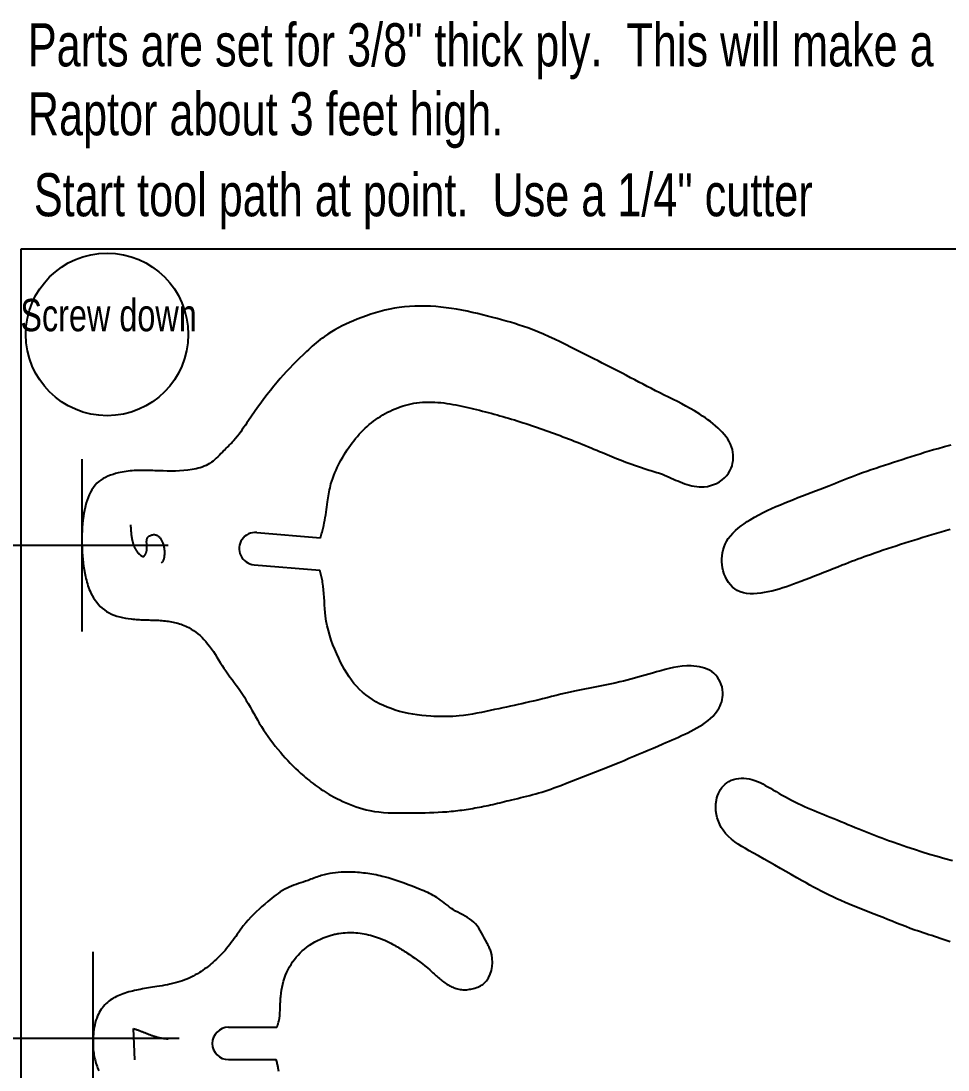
# Model space of a CAD drawing. Extents: x -0.1 to 30, y 0 to 26.6.
# Drawn here: x 0 to 10.76, y 14.47 to 26.65 of the extents above; entities that cross this region are included whole.
import ezdxf

# ---------------------------------------------------------------- set-up
doc = ezdxf.new("R2010")
doc.units = 0
doc.header["$MEASUREMENT"] = 0
doc.header["$PDMODE"] = 2
doc.layers.get('0').update_dxf_attribs({"linetype": 'CONTINUOUS'})
doc.layers.add('CK_LEVEL_1', color=7, linetype='CONTINUOUS')

# ---------------------------------------------------------------- blocks, each defined once
blk = doc.blocks.new('CKCOLL54')
at = {"layer": 'CK_LEVEL_1', "color": 3, "linetype": 'CONTINUOUS'}
for points in [[(1.2720498986, 20.8001633143, 0), (1.2724560529, 20.7926051553, 0), (1.2728839047, 20.7849913451, 0), (1.2733334541, 20.7773218837, 0), (1.273804701, 20.7695967711, 0), (1.2742976455, 20.7618160072, 0), (1.2748122874, 20.7539795921, 0), (1.275348627, 20.7460875257, 0), (1.275906664, 20.7381398081, 0), (1.2764863986, 20.7301364393, 0), (1.2772188075, 20.7222338467, 0), (1.2779071177, 20.7141965828, 0), (1.2786605791, 20.7061552726, 0), (1.2794791918, 20.6981099161, 0), (1.2803629557, 20.6900605134, 0), (1.2813118708, 20.6820070643, 0), (1.2823259371, 20.6739495689, 0), (1.2834051547, 20.6658880272, 0), (1.2845495236, 20.6578224393, 0), (1.2858900205, 20.6499092032, 0), (1.2872298723, 20.6419128421, 0), (1.2886783291, 20.6339639809, 0), (1.2902353908, 20.6260626198, 0), (1.2919010575, 20.6182087587, 0), (1.2936753291, 20.6104023976, 0), (1.2955582057, 20.6026435365, 0), (1.2975496871, 20.5949321754, 0), (1.2996497736, 20.5872683143, 0), (1.3019891779, 20.5798083806, 0), (1.3043713908, 20.5723169269, 0), (1.3069056624, 20.5649245782, 0), (1.3095919927, 20.5576313343, 0), (1.3124303816, 20.5504371955, 0), (1.3154208291, 20.5433421615, 0), (1.3185633353, 20.5363462325, 0), (1.3218579001, 20.5294494084, 0), (1.3253045236, 20.5226516893, 0), (1.3290365575, 20.5161118482, 0), (1.3328524788, 20.5095896584, 0), (1.3368639124, 20.5032181198, 0), (1.3410708584, 20.4969972325, 0), (1.3454733168, 20.4909269964, 0), (1.3500712874, 20.4850074115, 0), (1.3548647705, 20.4792384779, 0), (1.3598537658, 20.4736201955, 0), (1.3650382736, 20.4681525643, 0), (1.3705466023, 20.4629920118, 0), (1.3761869634, 20.4579030905, 0), (1.3820662319, 20.4530164254, 0), (1.3881844078, 20.4483320164, 0), (1.3945414911, 20.4438498637, 0), (1.4011374819, 20.4395699671, 0), (1.40797238, 20.4354923266, 0), (1.4150461856, 20.4316169424, 0), (1.4223588986, 20.4279438143, 0)], [(1.4224705236, 20.4280744393, 0), (1.4270254803, 20.4329604007, 0), (1.4312668785, 20.4378802572, 0), (1.435194718, 20.4428340087, 0), (1.4388089989, 20.4478216553, 0), (1.4421097211, 20.452843197, 0), (1.4450968847, 20.4578986337, 0), (1.4477704896, 20.4629879655, 0), (1.4501305359, 20.4681111924, 0), (1.4521770236, 20.4732683143, 0), (1.4542797782, 20.4783710458, 0), (1.4558823754, 20.4835514485, 0), (1.4572935652, 20.4887358976, 0), (1.4585133476, 20.493924393, 0), (1.4595417226, 20.4991169346, 0), (1.4603786902, 20.5043135226, 0), (1.4610242504, 20.5095141569, 0), (1.4614784032, 20.5147188374, 0), (1.4617411486, 20.5199275643, 0), (1.4621847165, 20.5250496769, 0), (1.4622479618, 20.5302219871, 0), (1.4622420097, 20.5353684948, 0), (1.46216686, 20.5404892001, 0), (1.4620225128, 20.5455841029, 0), (1.461808968, 20.5506532032, 0), (1.4615262257, 20.555696501, 0), (1.4611742859, 20.5607139964, 0), (1.4607531486, 20.5657056893, 0), (1.4606326393, 20.5705806553, 0), (1.4602563337, 20.5754759701, 0), (1.4599329819, 20.5803156337, 0), (1.4596625837, 20.5850996461, 0), (1.4594451393, 20.5898280072, 0), (1.4592806486, 20.5945007171, 0), (1.4591691115, 20.5991177757, 0), (1.4591105282, 20.6036791831, 0), (1.4591048986, 20.6081849393, 0), (1.4595217844, 20.6125438559, 0), (1.4598050251, 20.6168932726, 0), (1.4602633708, 20.6211571893, 0), (1.4608968214, 20.6253356059, 0), (1.461705377, 20.6294285226, 0), (1.4626890374, 20.6334359393, 0), (1.4638478029, 20.6373578559, 0), (1.4651816732, 20.6411942726, 0), (1.4666906486, 20.6449451893, 0), (1.4687448476, 20.6485196522, 0), (1.4707876115, 20.6520547078, 0), (1.4731276902, 20.6554743559, 0), (1.4757650837, 20.6587785967, 0), (1.4786997921, 20.66196743, 0), (1.4819318152, 20.6650408559, 0), (1.4854611532, 20.6679988745, 0), (1.489287806, 20.6708414856, 0), (1.4934117736, 20.6735686893, 0)], [(1.4937205236, 20.6734926893, 0), (1.5028366825, 20.6776874964, 0), (1.5117071316, 20.6811112788, 0), (1.5203318708, 20.6837640365, 0), (1.5287109001, 20.6856457695, 0), (1.5368442195, 20.6867564779, 0), (1.5447318291, 20.6870961615, 0), (1.5523737288, 20.6866648205, 0), (1.5597699186, 20.6854624547, 0), (1.5669203986, 20.6834890643, 0), (1.5738166949, 20.6815012772, 0), (1.5804717087, 20.6783604717, 0), (1.5868783152, 20.6746983976, 0), (1.5930365143, 20.670515055, 0), (1.598946306, 20.6658104439, 0), (1.6046076902, 20.6605845643, 0), (1.6100206671, 20.6548374161, 0), (1.6151852365, 20.6485689995, 0), (1.6201013986, 20.6417793143, 0), (1.6247606794, 20.6352249887, 0), (1.6291759803, 20.6277674007, 0), (1.6333401763, 20.6200383004, 0), (1.6372532674, 20.6120376877, 0), (1.6409152535, 20.6037655627, 0), (1.6443261347, 20.5952219254, 0), (1.6474859109, 20.5864067757, 0), (1.6503945822, 20.5773201137, 0), (1.6530521486, 20.5679619393, 0), (1.655447468, 20.5590915488, 0), (1.6575984263, 20.5495653359, 0), (1.6594955236, 20.5400174254, 0), (1.6611387597, 20.5304478174, 0), (1.6625281347, 20.5208565118, 0), (1.6636636486, 20.5112435087, 0), (1.6645453013, 20.5016088081, 0), (1.665173093, 20.49195241, 0), (1.6655470236, 20.4822743143, 0), (1.6656586192, 20.4733308853, 0), (1.6655207813, 20.4639837649, 0), (1.6651263847, 20.4548647032, 0), (1.6644754294, 20.4459737001, 0), (1.6635679155, 20.4373107556, 0), (1.662403843, 20.4288758698, 0), (1.6609832118, 20.4206690427, 0), (1.659306022, 20.4126902742, 0), (1.6573722736, 20.4049395643, 0), (1.6551758677, 20.3981735411, 0), (1.6527249557, 20.3912535828, 0), (1.6500147874, 20.3848114393, 0), (1.6470453631, 20.3788471106, 0), (1.6438166825, 20.3733605967, 0), (1.6403287458, 20.3683518976, 0), (1.6365815529, 20.3638210134, 0), (1.6325751038, 20.3597679439, 0), (1.6283093986, 20.3561926893, 0)]]:
    blk.add_polyline3d(points, dxfattribs=at)
blk = doc.blocks.new('CKCOLL47')
at = {"layer": 'CK_LEVEL_1', "color": 3, "linetype": 'CONTINUOUS'}
blk.add_line((1.3216778859, 14.5916822622), (1.3058485109, 14.9558410122), dxfattribs=at)
blk.add_polyline3d([(1.3058390109, 14.9558410122, 0), (1.3128988304, 14.9535695153, 0), (1.3199871498, 14.9512369134, 0), (1.3271039693, 14.9488432066, 0), (1.3342492887, 14.9463883949, 0), (1.3414231082, 14.9438724782, 0), (1.3486254276, 14.9412954566, 0), (1.3558562471, 14.9386573301, 0), (1.3631155665, 14.9359580986, 0), (1.3704033859, 14.9331977622, 0), (1.3776942548, 14.9305011989, 0), (1.3850268474, 14.9276797869, 0), (1.3923797887, 14.9248380261, 0), (1.3997530788, 14.9219759165, 0), (1.4071467177, 14.9190934582, 0), (1.4145607054, 14.9161906511, 0), (1.4219950418, 14.9132674952, 0), (1.429449727, 14.9103239906, 0), (1.4369247609, 14.9073601372, 0), (1.444397068, 14.9045007838, 0), (1.4519005727, 14.9015572792, 0), (1.4594162748, 14.8986341233, 0), (1.4669441745, 14.8957313162, 0), (1.4744842717, 14.8928488579, 0), (1.4820365665, 14.8899867483, 0), (1.4896010588, 14.8871449875, 0), (1.4971777486, 14.8843235755, 0), (1.5047666359, 14.8815225122, 0), (1.5123449091, 14.8788643008, 0), (1.5199462285, 14.8761650693, 0), (1.5275515943, 14.8735269427, 0), (1.5351610063, 14.8709499211, 0), (1.5427744646, 14.8684340045, 0), (1.5503919693, 14.8659791927, 0), (1.5580135202, 14.863585486, 0), (1.5656391174, 14.8612528841, 0), (1.5732687609, 14.8589813872, 0), (1.5808770001, 14.8568932051, 0), (1.5885025094, 14.8548047005, 0), (1.5961239137, 14.8528179983, 0), (1.6037412131, 14.8509330986, 0), (1.6113544076, 14.8491500014, 0), (1.6189634971, 14.8474687066, 0), (1.6265684816, 14.8458892143, 0), (1.6341693613, 14.8444115245, 0), (1.6417661359, 14.8430356372, 0), (1.6493360233, 14.8418866943, 0), (1.6569127131, 14.84077581, 0), (1.6644772054, 14.8398074844, 0), (1.6720295001, 14.8389817174, 0), (1.6795695974, 14.8382985091, 0), (1.6870974971, 14.8377578594, 0), (1.6946131992, 14.8373597684, 0), (1.7021167038, 14.837104236, 0), (1.7096080109, 14.8369912622, 0)], dxfattribs=at)

msp = doc.modelspace()

# ---------------------------------------------------------------- linework, layer by layer
at = {"layer": 'CK_LEVEL_1', "color": 3, "linetype": 'CONTINUOUS'}
for p, q in [((30, 24), (0, 24)), ((0, 24), (0, 0)), ((2.737052424, 20.7111344764), (3.477173341, 20.6497136535)), ((2.7060180277, 20.3371700012), (3.4717395622, 20.2736246456)), ((2.408930607, 14.9697317997), (2.971990476, 14.9697317997)), ((2.408930607, 14.5944817997), (2.9648197688, 14.5944817997))]:
    msp.add_line(p, q, dxfattribs=at)
for points in [[(3.477173341, 20.6497136535), (3.4817729291, 20.6655831063), (3.4863485487, 20.6814574349), (3.4908762309, 20.6973415149), (3.4953320073, 20.713240222), (3.4996919091, 20.729158432), (3.5039319678, 20.7451010205), (3.5080282147, 20.7610728632), (3.5119566811, 20.7770788359), (3.5156933986, 20.7931238143), (3.522151251, 20.8233590196), (3.5279566523, 20.8537292095), (3.5332174084, 20.8842147168), (3.538041325, 20.9147958744), (3.5425362081, 20.945453015), (3.5468098636, 20.9761664715), (3.5509700974, 21.0069165766), (3.5551247154, 21.0376836633), (3.5593815236, 21.0684480643), (3.5627307036, 21.0916725599), (3.5662473123, 21.1148689169), (3.5699789488, 21.1380217516), (3.573973212, 21.1611156805), (3.5782777012, 21.18413532), (3.5829400154, 21.2070652868), (3.5880077536, 21.2298901971), (3.593528515, 21.2525946674), (3.5995498986, 21.2751633143), (3.6092096941, 21.3075562349), (3.6199442056, 21.3396339612), (3.6316802895, 21.3713978946), (3.6443448022, 21.4028494363), (3.6578646002, 21.4339899876), (3.6721665399, 21.4648209497), (3.6871774777, 21.495343724), (3.7028242701, 21.5255597118), (3.7190337736, 21.5554703143), (3.7353506431, 21.5843813851), (3.7521547382, 21.6129785706), (3.7694664257, 21.641237869), (3.7873060721, 21.6691352787), (3.8056940443, 21.6966467981), (3.8246507088, 21.7237484255), (3.8441964324, 21.7504161593), (3.8643515818, 21.7766259977), (3.8851365236, 21.8023539393), (3.9060298181, 21.8269592072), (3.9275324034, 21.8510583951), (3.9496351145, 21.8746266529), (3.9723287861, 21.8976391306), (3.9956042533, 21.9200709781), (4.0194523507, 21.9418973453), (4.0438639133, 21.9630933821), (4.068829776, 21.9836342384), (4.0943407736, 22.0034950643), (4.1200953248, 22.0224432174), (4.146358438, 22.0406800969), (4.1731145083, 22.0581837873), (4.2003479306, 22.074932373), (4.2280431, 22.0909039385), (4.2561844115, 22.1060765684), (4.28475626, 22.1204283472), (4.3137430407, 22.1339373593), (4.3431291486, 22.1465816893), (4.3736253698, 22.1586153963), (4.4044899886, 22.1697013171), (4.4356887722, 22.179821951), (4.4671874879, 22.1889597972), (4.4989519028, 22.197097355), (4.5309477841, 22.2042171238), (4.563140899, 22.210301603), (4.5954970148, 22.2153332917), (4.6279818986, 22.2192946893), (4.6631788798, 22.2223659487), (4.6984582961, 22.2242353355), (4.7337922814, 22.2249701809), (4.7691529697, 22.2246378163), (4.8045124952, 22.223305573), (4.8398429918, 22.2210407823), (4.8751165935, 22.2179107756), (4.9103054344, 22.2139828841), (4.9453816486, 22.2093244393), (4.9802242468, 22.2040186702), (5.0149407, 22.1981187223), (5.0495445507, 22.1916898395), (5.0840493418, 22.1847972656), (5.1184686159, 22.1775062445), (5.152815916, 22.1698820199), (5.1871047846, 22.1619898358), (5.2213487645, 22.153894936), (5.2555613986, 22.1456625643), (5.2896370779, 22.1373731956), (5.3236910599, 22.1289983487), (5.3577193296, 22.1205242828), (5.391717872, 22.1119372573), (5.425682672, 22.1032235316), (5.4596097147, 22.0943693651), (5.493494985, 22.0853610171), (5.527334468, 22.0761847471), (5.5611241486, 22.0668268143), (5.5948356111, 22.0572842145), (5.6284944618, 22.0475538051), (5.6621018255, 22.0376428873), (5.695658827, 22.0275587621), (5.7291665913, 22.0173087307), (5.7626262433, 22.0069000941), (5.7960389077, 21.9963401534), (5.8294057095, 21.9856362098), (5.8627277736, 21.9747955643), (5.8960412187, 21.9638130165), (5.9293114151, 21.9527029849), (5.962538819, 21.9414676595), (5.9957238866, 21.9301092305), (6.0288670742, 21.9186298882), (6.0619688379, 21.9070318227), (6.0950296341, 21.8953172243), (6.1280499189, 21.8834882831), (6.1610301486, 21.8715471893), (6.1940410336, 21.8594701631), (6.2270121489, 21.8472842578), (6.2599434928, 21.8349910271), (6.2928350639, 21.8225920247), (6.3256868607, 21.8100888041), (6.3584988816, 21.7974829192), (6.391271125, 21.7847759234), (6.4240035895, 21.7719693706), (6.4566962736, 21.7590648143), (6.4894342166, 21.7460312714), (6.5221362004, 21.7329095434), (6.5548062539, 21.7197083943), (6.5874484057, 21.706436588), (6.6200666848, 21.6931028885), (6.6526651198, 21.6797160599), (6.6852477396, 21.6662848662), (6.7178185729, 21.6528180713), (6.7503816486, 21.6393244393), (6.805015815, 21.6166640606), (6.8596891291, 21.5940891905), (6.9144512361, 21.5717362156), (6.9693517809, 21.5497415224), (7.0244404086, 21.5282414976), (7.0797667642, 21.5073725277), (7.1353804927, 21.4872709995), (7.1913312391, 21.4680732995), (7.2476686486, 21.4499158143), (7.2699168144, 21.4430822451), (7.2922034895, 21.4363585941), (7.3144998188, 21.4296731166), (7.3367769472, 21.4229540678), (7.3590060197, 21.416129703), (7.3811581811, 21.4091282774), (7.4032045765, 21.4018780465), (7.4251163506, 21.3943072653), (7.4468646486, 21.3863441893), (7.4728948717, 21.376145406), (7.4987131155, 21.3654137051), (7.5243880096, 21.3542931963), (7.5499881832, 21.3429279892), (7.5755822658, 21.3314621934), (7.6012388867, 21.3200399183), (7.6270266754, 21.3088052738), (7.6530142612, 21.2979023692), (7.6792702736, 21.2874753143), (7.7063633431, 21.2774898471), (7.733780674, 21.2683229677), (7.7614963506, 21.2601491706), (7.7894844574, 21.2531429503), (7.8177190788, 21.2474788016), (7.8461742991, 21.243331219), (7.8748242029, 21.2408746972), (7.9036428746, 21.2402837308), (7.9326043986, 21.2417328143), (7.9692621054, 21.2466703444), (8.0056621859, 21.2550336383), (8.041360675, 21.266719581), (8.0759136077, 21.2816250579), (8.108877019, 21.2996469543), (8.1398069437, 21.3206821554), (8.1682594169, 21.3446275464), (8.1937904736, 21.3713800126), (8.2159561486, 21.4008364393), (8.2318406819, 21.427833478), (8.2449848886, 21.4563844695), (8.2553914141, 21.486170592), (8.2630629035, 21.5168730238), (8.2680020024, 21.5481729433), (8.270211356, 21.5797515288), (8.2696936097, 21.6112899586), (8.2664514088, 21.6424694109), (8.2604873986, 21.6729710643), (8.2509204209, 21.7051981207), (8.2384135224, 21.7362662631), (8.22326821, 21.7662046166), (8.2057859905, 21.7950423066), (8.1862683706, 21.8228084584), (8.1650168572, 21.8495321973), (8.142332957, 21.8752426485), (8.1185181769, 21.8999689374), (8.0938740236, 21.9237401893), (8.0654466997, 21.949403726), (8.0363934421, 21.9739753069), (8.0067574371, 21.997536656), (7.9765818711, 22.0201694977), (7.9459099303, 22.041955556), (7.9147848014, 22.0629765551), (7.8832496705, 22.0833142192), (7.8513477241, 22.1030502726), (7.8191221486, 22.1222664393), (7.7703044307, 22.1502496643), (7.7209492126, 22.1773948534), (7.6711489165, 22.2038481585), (7.6209959646, 22.2297557317), (7.5705827793, 22.255263725), (7.5200017828, 22.2805182904), (7.4693453974, 22.3056655799), (7.4187060452, 22.3308517455), (7.3681761486, 22.3562229393), (7.3194964613, 22.3810325), (7.2709713849, 22.4060916876), (7.2225668443, 22.4313405899), (7.1742487644, 22.456719295), (7.1259830701, 22.4821678908), (7.0777356865, 22.5076264651), (7.0294725384, 22.533035106), (6.9811595508, 22.5583339014), (6.9327626486, 22.5834629393), (6.8863250905, 22.6073220989), (6.8397956355, 22.6310084506), (6.7931905371, 22.6545597044), (6.7465260492, 22.6780135705), (6.6998184255, 22.7014077589), (6.6530839198, 22.7247799799), (6.6063387859, 22.7481679435), (6.5595992776, 22.7716093599), (6.5128816486, 22.7951419393), (6.4495370842, 22.8272325073), (6.3861789924, 22.8593402333), (6.3227236435, 22.8912450215), (6.2590873074, 22.922726776), (6.1951862543, 22.9535654011), (6.1309367542, 22.9835408007), (6.0662550774, 23.0124328792), (6.0010574938, 23.0400215407), (5.9352602736, 23.0660866893), (5.8854681792, 23.0845373075), (5.8353292487, 23.1020907083), (5.7848812314, 23.118830944), (5.7341618768, 23.1348420666), (5.6832089343, 23.1502081286), (5.6320601532, 23.1650131821), (5.5807532831, 23.1793412794), (5.5293260734, 23.1932764727), (5.4778162736, 23.2069028143), (5.418240265, 23.2223279003), (5.3585794089, 23.2373255685), (5.2988087062, 23.2517684396), (5.2389031581, 23.2655291343), (5.1788377656, 23.2784802734), (5.1185875298, 23.2904944777), (5.0581274518, 23.3014443679), (4.9974325327, 23.3112025649), (4.9364777736, 23.3196416893), (4.8762494118, 23.3265397354), (4.8158120657, 23.3319563787), (4.7552324206, 23.3358101055), (4.6945771618, 23.3380194017), (4.6339129746, 23.3385027536), (4.5733065444, 23.3371786472), (4.5128245564, 23.3339655686), (4.452533696, 23.3287820039), (4.3925006486, 23.3215464393), (4.3368552039, 23.3129116833), (4.2815089642, 23.3025054621), (4.2264794771, 23.2904081542), (4.1717842902, 23.2767001382), (4.117440951, 23.2614617928), (4.0634670072, 23.2447734966), (4.0098800063, 23.2267156282), (3.9566974959, 23.2073685662), (3.9039370236, 23.1868126893), (3.8595304534, 23.1684677199), (3.8155104252, 23.1492514918), (3.7719470966, 23.1291049192), (3.7289106254, 23.1079689163), (3.6864711692, 23.085784397), (3.6446988857, 23.0624922756), (3.6036639326, 23.0380334661), (3.5634364677, 23.0123488826), (3.5240866486, 22.9853794393), (3.4996165378, 22.9675967833), (3.4755022649, 22.9493164071), (3.4517186403, 22.9305808711), (3.4282404746, 22.911432736), (3.4050425784, 22.8919145621), (3.3820997621, 22.87206891), (3.3593868363, 22.8519383401), (3.3368786116, 22.8315654131), (3.3145498986, 22.8109926893), (3.274604722, 22.7734093651), (3.2351719951, 22.7353179795), (3.1962603282, 22.6967238241), (3.1578783318, 22.6576321908), (3.1200346164, 22.6180483711), (3.0827377924, 22.577977657), (3.0459964703, 22.5374253399), (3.0098192605, 22.4963967118), (2.9742147736, 22.4548970643), (2.9348333088, 22.4076404209), (2.8961493019, 22.3598194427), (2.858123962, 22.3114596306), (2.8207184985, 22.262586486), (2.7838941204, 22.2132255099), (2.7476120372, 22.1634022035), (2.7118334579, 22.113142068), (2.676519592, 22.0624706045), (2.6416316486, 22.0114133143), (2.6236828993, 21.9848149454), (2.6057347534, 21.9582139536), (2.5876837618, 21.9317045635), (2.5694264752, 21.9053809997), (2.5508594445, 21.879337487), (2.5318792207, 21.8536682499), (2.5123823545, 21.8284675132), (2.4922653968, 21.8038295014), (2.4714248986, 21.7798484393), (2.4591972113, 21.7665039194), (2.446742053, 21.7533578297), (2.4341004341, 21.740364732), (2.4213133655, 21.7274791881), (2.4084218577, 21.7146557599), (2.3954669214, 21.701849009), (2.3824895674, 21.6890134975), (2.3695308062, 21.6761037869), (2.3566316486, 21.6630744393), (2.3390681964, 21.6449721227), (2.3215705412, 21.6267492672), (2.3040150954, 21.6085960527), (2.286278271, 21.5907026594), (2.2682364803, 21.5732592673), (2.2497661355, 21.5564560567), (2.2307436488, 21.5404832076), (2.2110454324, 21.5255309001), (2.1905478986, 21.5117893143), (2.1699819493, 21.4998416683), (2.148656068, 21.4891118719), (2.1266653988, 21.4795198324), (2.1041050855, 21.4709854575), (2.0810702722, 21.4634286546), (2.0576561028, 21.4567693314), (2.0339577215, 21.4509273952), (2.010070272, 21.4458227537), (1.9860888986, 21.4413753143), (1.9382391454, 21.4342131186), (1.8903896882, 21.4290875441), (1.8425359717, 21.425740396), (1.7946734411, 21.4239134798), (1.7467975413, 21.4233486008), (1.6989037171, 21.4237875644), (1.6509874136, 21.4249721759), (1.6030440758, 21.4266442408), (1.5550691486, 21.4285455643), (1.5310049059, 21.429501496), (1.5069377044, 21.4304023137), (1.4828736699, 21.4312001761), (1.4588189284, 21.4318472422), (1.4347796058, 21.4322956709), (1.4107618281, 21.4324976211), (1.3867717212, 21.4324052516), (1.362815411, 21.4319707214), (1.3388990236, 21.4311461893), (1.3155415442, 21.429920041), (1.2922203155, 21.4282539333), (1.2689275077, 21.4261270372), (1.2456552907, 21.423518524), (1.2223958348, 21.4204075646), (1.1991413101, 21.4167733303), (1.1758838865, 21.4125949923), (1.1526157343, 21.4078517215), (1.1293290236, 21.4025226893), (1.0990578199, 21.3946752187), (1.0689659649, 21.3856951887), (1.0392773978, 21.3754750457), (1.0102160582, 21.3639072361), (0.9820058853, 21.3508842064), (0.9548708185, 21.3362984029), (0.9290347972, 21.3200422721), (0.9047217607, 21.3020082604), (0.8821556486, 21.2820888143), (0.8603277271, 21.2588611115), (0.8405828583, 21.2336450795), (0.8227900113, 21.2066913275), (0.806818155, 21.1782504648), (0.7925362584, 21.1485731006), (0.7798132905, 21.1179098442), (0.7685182202, 21.0865113048), (0.7585200166, 21.0546280918), (0.7496876486, 21.0225108143), (0.7397307521, 20.9805939941), (0.7314044716, 20.9386926887), (0.7245794738, 20.8967942743), (0.7191264258, 20.8548861271), (0.7149159944, 20.8129556232), (0.7118188465, 20.7709901389), (0.7097056492, 20.7289770501), (0.7084470692, 20.6869037332), (0.7079137736, 20.6447575643), (0.7078816298, 20.6356636358), (0.7078776819, 20.6265660546), (0.7079024455, 20.617465138), (0.7079564356, 20.6083612033), (0.7080401678, 20.599254568), (0.7081541574, 20.5901455494), (0.7082989197, 20.581034465), (0.70847497, 20.571921632), (0.7086828238, 20.5628073679)], [(10.788607339, 15.961388252), (10.7306688145, 15.9815052439), (10.672635031, 16.0012519687), (10.639843124, 16.0121370733), (10.6070168752, 16.0228716118), (10.5741737471, 16.0335122576), (10.5413312021, 16.0441156839), (10.5085067024, 16.0547385643), (10.4757177106, 16.0654375721), (10.442981689, 16.0762693807), (10.4103161, 16.0872906634), (10.377738406, 16.0985580937), (10.3246510424, 16.1176102579), (10.2718014491, 16.1373482653), (10.2191453512, 16.1576472979), (10.1666384741, 16.1783825377), (10.1142365428, 16.199429167), (10.0618952826, 16.2206623676), (10.0095704188, 16.2419573217), (9.9572176765, 16.2631892114), (9.904792781, 16.2842332187), (9.8566082535, 16.3033031878), (9.8083722481, 16.3222259456), (9.7601312834, 16.3411174787), (9.7119318784, 16.360093774), (9.6638205519, 16.3792708182), (9.6158438225, 16.3987645981), (9.5680482092, 16.4186911003), (9.5204802308, 16.4391663116), (9.473186406, 16.4603062187), (9.4274745924, 16.4815898799), (9.382050623, 16.5035375362), (9.3368988513, 16.5260743286), (9.2920036305, 16.5491253982), (9.2473493138, 16.5726158862), (9.2029202548, 16.5964709336), (9.1587008065, 16.6206156816), (9.1146753225, 16.6449752712), (9.070828156, 16.6694748437), (9.0073689288, 16.7052171995), (8.9441304254, 16.741082512), (8.8809896933, 16.77705615), (8.81782378, 16.8131234825), (8.7545097329, 16.8492698781), (8.6909245994, 16.8854807058), (8.6269454272, 16.9217413342), (8.5624492635, 16.9580371322), (8.497313156, 16.9943534687), (8.4542553085, 17.0182472735), (8.4113234799, 17.0425254321), (8.3689720415, 17.0675697557), (8.3276553647, 17.0937620556), (8.2878278211, 17.121484143), (8.2499437819, 17.1511178293), (8.2144576187, 17.1830449256), (8.1818237029, 17.2176472434), (8.152496406, 17.2553065937), (8.1310871629, 17.288882831), (8.1124265076, 17.3244843166), (8.0966996607, 17.3617924962), (8.0840918427, 17.4004888152), (8.0747882741, 17.440254719), (8.0689741757, 17.4807716533), (8.0668347678, 17.5217210635), (8.068555271, 17.5627843951), (8.074320906, 17.6036430937), (8.0804748061, 17.6305226584), (8.088484315, 17.6569273106), (8.0983337926, 17.6826135638), (8.1100075989, 17.7073379317), (8.1234900937, 17.730856928), (8.1387656369, 17.7529270662), (8.1558185884, 17.77330486), (8.1746333081, 17.7917468229), (8.195194156, 17.8080094687), (8.219819834, 17.8231956443), (8.2462224965, 17.8355449387), (8.2740751654, 17.8451661644), (8.3030508622, 17.8521681344), (8.332822609, 17.8566596614), (8.3630634275, 17.858749558), (8.3934463394, 17.8585466371), (8.4236443666, 17.8561597114), (8.453330531, 17.8516975937), (8.4868905108, 17.8440654778), (8.5194480721, 17.8340906895), (8.551135703, 17.8220909609), (8.5820858915, 17.8083840242), (8.6124311258, 17.7932876114), (8.6423038938, 17.7771194549), (8.6718366836, 17.7601972867), (8.7011619833, 17.7428388389), (8.730412281, 17.7253618437), (8.7663414351, 17.7041397757), (8.8023803869, 17.6832502688), (8.8385524654, 17.6627262774), (8.8748809998, 17.6426007557), (8.9113893193, 17.622906658), (8.948100753, 17.6036769387), (8.9850386301, 17.584944552), (9.0222262797, 17.5667424523), (9.059687031, 17.5491035937), (9.0964261136, 17.532486841), (9.1334047459, 17.5163508511), (9.1705815956, 17.5006114641), (9.2079153306, 17.48518452), (9.2453646186, 17.4699858587), (9.2828881273, 17.4549313205), (9.3204445246, 17.4399367452), (9.3579924782, 17.4249179729), (9.395490656, 17.4097908437), (9.4369422776, 17.3928306261), (9.4783066681, 17.3756894493), (9.5196084373, 17.3584226806), (9.560872195, 17.3410856876), (9.6021225511, 17.3237338377), (9.6433841154, 17.3064224984), (9.6846814977, 17.2892070371), (9.726039308, 17.2721428214), (9.767482156, 17.2552852187), (9.8054953975, 17.2400793046), (9.8435955026, 17.2250826998), (9.8817775277, 17.2102853594), (9.9200365291, 17.1956772382), (9.9583675634, 17.1812482912), (9.9967656868, 17.1669884733), (10.0352259557, 17.1528877394), (10.0737434267, 17.1389360446), (10.112313156, 17.1251233437), (10.1993150165, 17.0945163583), (10.2865687054, 17.0646308953), (10.374086283, 17.0355350268), (10.4618798094, 17.0072968251), (10.5499613448, 16.9799843622), (10.6383429495, 16.9536657105), (10.7270366836, 16.928408942), (10.8160546074, 16.904282129)], [(0.8377966218, 14.8437469484), (0.8370639751, 14.8265317144), (0.8365842577, 14.809332695), (0.8363739519, 14.7921524743), (0.8364495398, 14.7749936366), (0.8368275036, 14.757858766), (0.8375243254, 14.7407504465), (0.8385564874, 14.7236712625), (0.8399404719, 14.706623798), (0.8416927609, 14.6896106372), (0.8442155263, 14.6698446063), (0.8472613641, 14.6501397797), (0.8508314439, 14.6305073291), (0.8549269356, 14.6109584262), (0.8595490087, 14.5915042427), (0.8646988331, 14.5721559504), (0.8703775785, 14.5529247208), (0.8765864145, 14.5338217259), (0.8833265109, 14.5148581372), (0.8900560777, 14.4974217505), (0.8972806176, 14.4801736441), (0.9050375859, 14.4631727067)], [(2.9925058253, 14.456687272), (2.9900311058, 14.4756919971), (2.9871062609, 14.4946207622), (2.9851233655, 14.5058001718), (2.9829663354, 14.5169500265), (2.9806569375, 14.5280740207), (2.9782169386, 14.5391758488), (2.9756681056, 14.5502592051), (2.9730322053, 14.561327784), (2.9703310045, 14.5723852799), (2.9675862701, 14.583435387), (2.9648197688, 14.5944817997)]]:
    msp.add_lwpolyline(points, dxfattribs=at)
at = {"layer": 'CK_LEVEL_1', "color": 1, "linetype": 'CONTINUOUS'}
for points in [[(10.788159781, 20.7448038437), (10.7350971072, 20.7300062007), (10.6821414688, 20.7148348143), (10.629279695, 20.6993336345), (10.5764986153, 20.6835466113), (10.523785059, 20.6675176948), (10.4711258556, 20.6512908347), (10.4185078343, 20.6349099812), (10.3659178247, 20.6184190842), (10.313342656, 20.6018620937), (10.2630302685, 20.5859816239), (10.212735329, 20.5700428523), (10.1624737555, 20.5540077607), (10.112261466, 20.5378383307), (10.0621143784, 20.5214965443), (10.0120484106, 20.5049443831), (9.9620794806, 20.4881438289), (9.9122235064, 20.4710568635), (9.862496406, 20.4536454687), (9.8260587703, 20.4406321878), (9.7896891284, 20.4274366458), (9.7533773532, 20.4140721364), (9.7171133174, 20.4005519534), (9.680886894, 20.3868893907), (9.6446879558, 20.373097742), (9.6085063756, 20.3591903013), (9.5723320264, 20.3451803622), (9.536154781, 20.3310812187), (9.4823059289, 20.3099674857), (9.4284512573, 20.2887417805), (9.3746137817, 20.2674602038), (9.3208165174, 20.2461788567), (9.2670824799, 20.2249538399), (9.2134346846, 20.2038412543), (9.1598961469, 20.1828972009), (9.1064898822, 20.1621777804), (9.053238906, 20.1417390937), (9.0121926158, 20.12618826), (8.9711142882, 20.1109399594), (8.929865451, 20.0960956583), (8.8883076319, 20.0817568234), (8.8463023588, 20.068024921), (8.8037111593, 20.0550014179), (8.7603955613, 20.0427877804), (8.7162170926, 20.0314854752), (8.671037281, 20.0211959687), (8.6301327055, 20.0130749026), (8.5887132217, 20.0063131321), (8.5471589637, 20.0013949735), (8.5058500653, 19.9988047433), (8.4651666605, 19.9990267579), (8.4254888832, 20.0025453339), (8.3871968674, 20.0098447875), (8.350670747, 20.0214094353), (8.316290656, 20.0377235937), (8.288038083, 20.0563054211), (8.2618577175, 20.078529279), (8.2378583028, 20.103969198), (8.2161485821, 20.132199209), (8.1968372988, 20.1627933426), (8.1800331963, 20.1953256297), (8.1658450177, 20.2293701009), (8.1543815065, 20.264500787), (8.145751406, 20.3002917187), (8.1401017116, 20.3357979281), (8.1372485109, 20.3713412981), (8.1371361727, 20.4067318819), (8.1397090656, 20.4417797324), (8.1449115586, 20.4762949028), (8.1526880204, 20.5100874461), (8.1629828197, 20.5429674152), (8.1757403253, 20.5747448634), (8.190904906, 20.6052298437), (8.2125378663, 20.6404723935), (8.2373040809, 20.6736490892), (8.2648376565, 20.7049000353), (8.2947726996, 20.7343653369), (8.3267433167, 20.7621850987), (8.3603836143, 20.7884994254), (8.395327699, 20.813448422), (8.4312096774, 20.8371721931), (8.467663656, 20.8598108437), (8.5165773278, 20.8884681022), (8.5658411419, 20.9156021533), (8.6154401841, 20.9413636028), (8.6653595402, 20.9659030566), (8.715584296, 20.9893711204), (8.7660995371, 21.0119184003), (8.8168903495, 21.0336955018), (8.8679418188, 21.054853031), (8.919239031, 21.0755415937), (8.9700383432, 21.0956148767), (9.0210209454, 21.1154467124), (9.0721457291, 21.135105146), (9.1233715856, 21.1546582229), (9.1746574061, 21.1741739884), (9.2259620821, 21.193720488), (9.2772445049, 21.2133657668), (9.3284635657, 21.2331778703), (9.379578156, 21.2532248437), (9.4174121144, 21.2682743313), (9.4551892629, 21.2834333148), (9.4929329083, 21.2986445859), (9.5306663576, 21.3138509365), (9.5684129177, 21.3289951584), (9.6061958957, 21.3440200432), (9.6440385984, 21.3588683829), (9.6819643328, 21.3734829691), (9.719996406, 21.3878065937), (9.7706273214, 21.4062929574), (9.8214567305, 21.4242493919), (9.8724550796, 21.4417584007), (9.923592815, 21.4589024875), (9.974840383, 21.475764156), (10.0261682298, 21.4924259098), (10.0775468017, 21.5089702524), (10.128946545, 21.5254796875), (10.180337906, 21.5420367187), (10.2321219474, 21.5588330911), (10.2838899943, 21.5756742512), (10.3356646143, 21.5924727396), (10.387468375, 21.6091410971), (10.439323844, 21.6255918642), (10.491253589, 21.6417375818), (10.5432801776, 21.6574907904), (10.5954261774, 21.6727640308), (10.647714156, 21.6874698437), (10.723928626, 21.7077141238), (10.8004486172, 21.7267756452)], [(0.7086828238, 20.5628073679), (0.7100041784, 20.5223055213), (0.7120086463, 20.481809523), (0.7147414201, 20.4413472053), (0.7182476924, 20.4009464003), (0.7225726559, 20.36063494), (0.7277615031, 20.3204406567), (0.7338594267, 20.2803913823), (0.7409116193, 20.2405149492), (0.7489632736, 20.2008391893), (0.7538879296, 20.1789180952), (0.7591895545, 20.1570899233), (0.764923313, 20.1353772052), (0.77114437, 20.1138024723), (0.7779078902, 20.0923882561), (0.7852690383, 20.0711570883), (0.7932829792, 20.0501315001), (0.8020048777, 20.0293340233), (0.8114898986, 20.0087871893), (0.8260774301, 19.9805876613), (0.8422158558, 19.9530919533), (0.8598617936, 19.9264716573), (0.8789718612, 19.9008983655), (0.8995026766, 19.8765436697), (0.9214108577, 19.8535791622), (0.9446530223, 19.832176435), (0.9691857883, 19.81250708), (0.9949657736, 19.7947426893), (1.0233573748, 19.7782421184), (1.0529159779, 19.7638693963), (1.0834770712, 19.7514555806), (1.1148761431, 19.7408317287), (1.1469486819, 19.7318288982), (1.179530176, 19.7242781465), (1.2124561137, 19.7180105311), (1.2455619834, 19.7128571096), (1.2786832736, 19.7086489393), (1.2977187737, 19.706589596), (1.3167124831, 19.7047689646), (1.3356721184, 19.7031679732), (1.3546053967, 19.7017675499), (1.3735200348, 19.7005486228), (1.3924237497, 19.6994921201), (1.4113242582, 19.6985789698), (1.4302292772, 19.6977901002), (1.4491465236, 19.6971064393), (1.4678079417, 19.6965145842), (1.4864855335, 19.6959734527), (1.5051761009, 19.6954501046), (1.5238764456, 19.6949115996), (1.5425833698, 19.6943249975), (1.5612936752, 19.6936573582), (1.5800041639, 19.6928757413), (1.5987116377, 19.6919472068), (1.6174128986, 19.6908388143), (1.6360433655, 19.6895231201), (1.6546557356, 19.6879684429), (1.6732412623, 19.6861472234), (1.6917911988, 19.6840319022), (1.7102967986, 19.6815949197), (1.7287493152, 19.6788087166), (1.7471400017, 19.6756457335), (1.7654601117, 19.6720784108), (1.7837008986, 19.6680791893), (1.8026757994, 19.6634100591), (1.8215312591, 19.6582309879), (1.8402441097, 19.6525342903), (1.8587911835, 19.6463122807), (1.8771493125, 19.6395572737), (1.8952953289, 19.6322615841), (1.9132060648, 19.6244175262), (1.9308583523, 19.6160174147), (1.9482290236, 19.6070535643), (1.9760145041, 19.5911627276), (2.0029673171, 19.5738396198), (2.0290717747, 19.5551836833), (2.0543121886, 19.5352943606), (2.078672871, 19.514271094), (2.1021381337, 19.4922133262), (2.1246922888, 19.4692204995), (2.146319648, 19.4453920563), (2.1670045236, 19.4208274393), (2.1902482791, 19.3909904405), (2.2123787475, 19.3604136605), (2.2336200691, 19.3292460754), (2.2541963843, 19.2976366612), (2.2743318333, 19.2657343939), (2.2942505564, 19.2336882495), (2.314176694, 19.2016472041), (2.3343343863, 19.1697602337), (2.3549477736, 19.1381763143), (2.3781321469, 19.1041983711), (2.4019383164, 19.0706359265), (2.4261794574, 19.0373668217), (2.4506687452, 19.0042688981), (2.4752193551, 18.9712199967), (2.4996444626, 18.9380979589), (2.5237572429, 18.9047806259), (2.5473708715, 18.8711458389), (2.5702985236, 18.8370714393), (2.5936483278, 18.8004839782), (2.6162069378, 18.7633843599), (2.6381583416, 18.7258880954), (2.6596865275, 18.688110696), (2.6809754836, 18.6501676727), (2.7022091981, 18.6121745367), (2.7235716591, 18.5742467992), (2.7452468549, 18.5364999714), (2.7674187736, 18.4990495643), (2.7917605417, 18.4595727168), (2.8168556468, 18.4205692856), (2.8426843399, 18.382044854), (2.869226872, 18.3440050058), (2.8964634939, 18.3064553245), (2.9243744565, 18.2694013936), (2.9529400109, 18.2328487967), (2.9821404079, 18.1968031174), (3.0119558986, 18.1612699393), (3.0400614811, 18.1288709992), (3.0686732743, 18.0969250954), (3.0977883248, 18.0654421761), (3.1274036794, 18.0344321897), (3.1575163848, 18.0039050844), (3.1881234877, 17.9738708085), (3.2192220348, 17.9443393101), (3.2508090729, 17.9153205376), (3.2828816486, 17.8868244393), (3.3043904971, 17.8682469969), (3.3261178786, 17.8499240933), (3.3480706434, 17.8318766358), (3.3702556418, 17.8141255317), (3.3926797241, 17.7966916881), (3.4153497407, 17.7795960123), (3.4382725417, 17.7628594116), (3.4614549776, 17.7465027932), (3.4849038986, 17.7305470643), (3.5079853272, 17.7154184506), (3.5313176841, 17.700680366), (3.5548929958, 17.6863238163), (3.5787032887, 17.672339807), (3.6027405893, 17.6587193438), (3.6269969241, 17.6454534323), (3.6514643196, 17.6325330781), (3.6761348023, 17.6199492869), (3.7010003986, 17.6076930643), (3.7383211133, 17.5900734939), (3.7760376607, 17.5732446977), (3.8141320627, 17.5572930077), (3.8525863412, 17.5423047559), (3.8913825181, 17.5283662743), (3.9305026154, 17.5155638949), (3.9699286549, 17.5039839496), (4.0096426587, 17.4937127704), (4.0496266486, 17.4848366893), (4.1029588594, 17.4752944341), (4.1566733917, 17.4680583199), (4.2107106105, 17.4628364447), (4.2650108807, 17.4593369062), (4.3195145671, 17.4572678022), (4.3741620347, 17.4563372307), (4.4288936483, 17.4562532895), (4.483649773, 17.4567240764), (4.5383707736, 17.4574576893), (4.5894782965, 17.4581812495), (4.6405070733, 17.4589884964), (4.6914612604, 17.4599885549), (4.7423450145, 17.4612905497), (4.7931624923, 17.4630036057), (4.8439178505, 17.4652368479), (4.8946152456, 17.4680994009), (4.9452588344, 17.4717003898), (4.9958527736, 17.4761489393), (5.020770705, 17.4786824877), (5.0456760751, 17.4814370125), (5.0705673728, 17.4844011094), (5.0954430872, 17.4875633741), (5.1203017072, 17.4909124023), (5.1451417219, 17.4944367898), (5.1699616201, 17.4981251321), (5.194759891, 17.501966025), (5.2195350236, 17.5059480643), (5.2453500624, 17.5102424947), (5.2711365444, 17.5146829003), (5.2968927293, 17.5192741074), (5.322616877, 17.5240209419), (5.3483072472, 17.5289282299), (5.3739620996, 17.5340007976), (5.3995796942, 17.539243471), (5.4251582905, 17.5446610762), (5.4506961486, 17.5502584393), (5.4781925302, 17.5564950458), (5.5056485506, 17.5629098953), (5.5330732569, 17.5694665358), (5.5604756959, 17.5761285156), (5.5878649145, 17.5828593829), (5.6152499597, 17.5896226857), (5.6426398783, 17.5963819722), (5.6700437173, 17.6031007907), (5.6974705236, 17.6097426893), (5.7327771732, 17.6181384836), (5.7681116383, 17.626432963), (5.8034488048, 17.6347122519), (5.8387635588, 17.6430624745), (5.8740307861, 17.6515697548), (5.9092253728, 17.6603202173), (5.9443222048, 17.669399986), (5.979296168, 17.6788951853), (6.0141221486, 17.6888919393), (6.0489250983, 17.6994962826), (6.083571105, 17.710629195), (6.1180777566, 17.7222266963), (6.1524626415, 17.7342248066), (6.1867433477, 17.7465595458), (6.2209374633, 17.7591669337), (6.2550625766, 17.7719829903), (6.2891362756, 17.7849437355), (6.3231761486, 17.7979851893), (6.392693817, 17.8247185642), (6.4621424405, 17.8515458758), (6.5315208088, 17.8784911765), (6.600827712, 17.9055785187), (6.67006194, 17.932831955), (6.7392222827, 17.9602755377), (6.8083075301, 17.9879333193), (6.8773164721, 18.0158293524), (6.9462478986, 18.0439876893), (7.0026564391, 18.0672608178), (7.0590095, 18.0907033151), (7.1153044312, 18.1142923873), (7.1715385829, 18.1380052407), (7.2277093051, 18.1618190813), (7.2838139477, 18.1857111153), (7.3398498608, 18.2096585489), (7.3958143944, 18.2336385882), (7.4517048986, 18.2576284393), (7.4882375684, 18.273333476), (7.5247311102, 18.2890961767), (7.5611792331, 18.3049797647), (7.5975756465, 18.3210474635), (7.6339140599, 18.3373624966), (7.6701881824, 18.3539880873), (7.7063917234, 18.370987459), (7.7425183924, 18.3884238352), (7.7785618986, 18.4063604393), (7.8133805387, 18.4243094633), (7.8478788945, 18.4429842282), (7.8818207527, 18.4625809244), (7.9149699004, 18.4832957421), (7.9470901245, 18.5053248717), (7.9779452119, 18.5288645034), (8.0072989496, 18.5541108275), (8.0349151245, 18.5812600344), (8.0605575236, 18.6105083143), (8.0763954887, 18.6312068065), (8.0911016797, 18.6528466832), (8.1045227328, 18.6753531658), (8.116505284, 18.6986514758), (8.1268959693, 18.7226668348), (8.1355414248, 18.7473244641), (8.1422882867, 18.7725495853), (8.1469831909, 18.7982674199), (8.1494727736, 18.8244031893), (8.1494182045, 18.8558256835), (8.1461696204, 18.8873493702), (8.1398569203, 18.918591858), (8.1306100037, 18.9491707555), (8.1185587699, 18.9787036712), (8.1038331182, 19.0068082139), (8.0865629478, 19.0331019921), (8.0668781582, 19.0572026143), (8.0449086486, 19.0787276893), (8.0207177826, 19.0974510399), (7.9946302477, 19.1133810511), (7.9669196823, 19.1267035806), (7.9378597246, 19.1376044865), (7.9077240132, 19.1462696267), (7.8767861865, 19.1528848591), (7.8453198829, 19.1576360418), (7.8135987408, 19.1607090325), (7.7818963986, 19.1622896893), (7.7297838084, 19.1620445497), (7.6783866939, 19.158604643), (7.6276133967, 19.1523810955), (7.5773722583, 19.1437850339), (7.52757162, 19.1332275845), (7.4781198234, 19.1211198739), (7.42892521, 19.1078730285), (7.3798961212, 19.0938981748), (7.3309408986, 19.0796064393), (7.2891317873, 19.0674250769), (7.2472990965, 19.0553560284), (7.2054322218, 19.043442878), (7.1635205589, 19.0317292102), (7.1215535036, 19.0202586094), (7.0795204517, 19.00907466), (7.0374107989, 18.9982209464), (6.9952139409, 18.987741053), (6.9529192736, 18.9776785643), (6.8948940184, 18.9646211961), (6.8367055109, 18.9522542731), (6.7783933834, 18.9404055473), (6.7199972687, 18.9289027705), (6.6615567991, 18.9175736947), (6.6031116072, 18.9062460718), (6.5447013257, 18.8947476536), (6.4863655869, 18.8829061921), (6.4281440236, 18.8705494393), (6.3745611936, 18.8585850659), (6.3210860921, 18.846142975), (6.267695557, 18.833330547), (6.2143664258, 18.8202551619), (6.1610755362, 18.8070242001), (6.107799726, 18.7937450417), (6.0545158329, 18.780525067), (6.0012006945, 18.7674716561), (5.9478311486, 18.7546921893), (5.9037034936, 18.7444049111), (5.8595280733, 18.7343384669), (5.8153100226, 18.7244536408), (5.7710544762, 18.7147112166), (5.7267665687, 18.7050719784), (5.6824514349, 18.6954967101), (5.6381142097, 18.6859461957), (5.5937600276, 18.6763812191), (5.5493940236, 18.6667625643), (5.4983924553, 18.6556302658), (5.4473642216, 18.6445524701), (5.3962914899, 18.6337063805), (5.3451564278, 18.6232692005), (5.2939412027, 18.6134181335), (5.2426279823, 18.604330383), (5.1911989339, 18.5961831523), (5.1396362252, 18.5891536449), (5.0879220236, 18.5834190643), (5.0514073783, 18.5802401489), (5.0148209381, 18.5777722158), (4.9781748762, 18.5759962202), (4.9414813657, 18.5748931177), (4.90475258, 18.5744438635), (4.8680006922, 18.5746294132), (4.8312378756, 18.5754307221), (4.7944763033, 18.5768287457), (4.7577281486, 18.5788044393), (4.705511458, 18.5826003987), (4.6534034589, 18.5876409102), (4.6014610733, 18.5940404408), (4.5497412231, 18.6019134577), (4.4983008304, 18.6113744282), (4.447196817, 18.6225378195), (4.3964861051, 18.6355180986), (4.3462256166, 18.6504297328), (4.2964722736, 18.6673871893), (4.2516979135, 18.6846847328), (4.2075636519, 18.7037867685), (4.16424229, 18.7247081149), (4.1219066295, 18.7474635908), (4.0807294717, 18.7720680148), (4.0408836183, 18.7985362054), (4.0025418706, 18.8268829815), (3.9658770302, 18.8571231616), (3.9310618986, 18.8892715643), (3.8976684118, 18.9239162372), (3.8662330171, 18.9603702171), (3.8366207687, 18.9984527112), (3.808696721, 19.0379829263), (3.7823259286, 19.0787800695), (3.7573734457, 19.1206633479), (3.7337043268, 19.1634519685), (3.7111836263, 19.2069651383), (3.6896763986, 19.2510220643), (3.6655614969, 19.3033322315), (3.6428262341, 19.3561359316), (3.6216352306, 19.4094247129), (3.6021531069, 19.4631901238), (3.5845444833, 19.5174237126), (3.5689739802, 19.5721170277), (3.5556062181, 19.6272616175), (3.5446058174, 19.6828490302), (3.5361373986, 19.7388708143), (3.5313448966, 19.7825238327), (3.5277652574, 19.8263693121), (3.5249952008, 19.8703444487), (3.5226314464, 19.9143864389), (3.520270714, 19.9584324789), (3.5175097233, 20.0024197652), (3.513945194, 20.046285494), (3.5091738458, 20.0899668616), (3.5027923986, 20.1334010643), (3.5000092795, 20.14908418), (3.4969906795, 20.1647310423), (3.4937660336, 20.180346183), (3.490364777, 20.1959341337), (3.4868163447, 20.2114994261), (3.483150172, 20.2270465918), (3.4793956939, 20.2425801625), (3.4755823456, 20.2581046699), (3.4717395622, 20.2736246456)], [(2.971990476, 14.9697317997), (2.9738669055, 14.9746380366), (2.9757343469, 14.9795467908), (2.9775838119, 14.9844605797), (2.9794063124, 14.9893819206), (2.9811928602, 14.9943133309), (2.9829344671, 14.9992573278), (2.984622145, 15.0042164288), (2.9862469057, 15.0091931511), (2.9877997609, 15.0141900122), (2.9916482946, 15.0279745957), (2.9949436481, 15.0419081854), (2.9977383579, 15.0559701432), (3.0000849604, 15.0701398311), (3.0020359919, 15.084396611), (3.0036439889, 15.0987198446), (3.0049614876, 15.1130888939), (3.0060410245, 15.1274831208), (3.0069351359, 15.1418818872), (3.0079911565, 15.162629601), (3.0088486098, 15.1833481278), (3.0095854494, 15.2040417793), (3.0102796292, 15.2247148672), (3.0110091029, 15.2453717032), (3.0118518242, 15.266016599), (3.0128857468, 15.2866538663), (3.0141888245, 15.3072878168), (3.0158390109, 15.3279227622), (3.0197123708, 15.3638629641), (3.0249139996, 15.3997260586), (3.0314824132, 15.4354188363), (3.0394561273, 15.4708480882), (3.0488736579, 15.5059206049), (3.0597735208, 15.5405431774), (3.0721942317, 15.5746225964), (3.0861743065, 15.6080656527), (3.1017522609, 15.6407791372), (3.1178045007, 15.6706661267), (3.1352376893, 15.6997835284), (3.1539985359, 15.7280828914), (3.1740337494, 15.7555157649), (3.1952900388, 15.7820336982), (3.2177141131, 15.8075882403), (3.2412526814, 15.8321309406), (3.2658524527, 15.8556133482), (3.2914601359, 15.8779870122), (3.3199574048, 15.9006842748), (3.3494719676, 15.9220367545), (3.3799248928, 15.9420285161), (3.4112372488, 15.9606436244), (3.4433301041, 15.9778661443), (3.476124527, 15.9936801406), (3.5095415861, 16.0080696783), (3.5435023495, 16.0210188222), (3.5779278859, 16.0325116372), (3.5903625216, 16.0362721699), (3.6028454421, 16.0398406634), (3.6153753858, 16.0432141341), (3.6279510911, 16.0463895982), (3.6405712964, 16.0493640718), (3.6532347402, 16.0521345713), (3.6659401607, 16.0546981129), (3.6786862965, 16.0570517128), (3.6914718859, 16.0591923872), (3.7157974431, 16.062659469), (3.7402356543, 16.0653654955), (3.7647620724, 16.0673244787), (3.7893522502, 16.0685504305), (3.8139817407, 16.0690573629), (3.8386260966, 16.0688592878), (3.8632608709, 16.0679702171), (3.8878616164, 16.066404163), (3.9124038859, 16.0641751372), (3.9368542136, 16.0612982745), (3.9612098962, 16.0577850311), (3.9854591366, 16.0536473948), (4.0095901373, 16.0488973532), (4.0335911008, 16.0435468941), (4.0574502298, 16.0376080052), (4.081155727, 16.0310926743), (4.1046957948, 16.024012889), (4.1280586359, 16.0163806372), (4.1522106548, 16.0078524802), (4.1761561549, 15.9987633776), (4.1998939756, 15.9891395669), (4.2234229561, 15.9790072858), (4.246741936, 15.9683927717), (4.2698497545, 15.9573222622), (4.2927452511, 15.9458219949), (4.3154272651, 15.9339182074), (4.3378946359, 15.9216371372), (4.3541897615, 15.9124328504), (4.370377957, 15.9030538534), (4.3864677013, 15.8935131704), (4.4024674734, 15.8838238255), (4.4183857521, 15.8739988425), (4.4342310163, 15.8640512457), (4.4500117449, 15.853994059), (4.4657364168, 15.8438403065), (4.4814135109, 15.8336030122), (4.5120270359, 15.8133152073), (4.5424442048, 15.7927141857), (4.5726189652, 15.771757814), (4.6025052646, 15.7504039588), (4.6320570506, 15.7286104867), (4.6612282707, 15.7063352644), (4.6899728724, 15.6835361584), (4.7182448033, 15.6601710355), (4.7459980109, 15.6361977622), (4.7585015922, 15.6250351145), (4.7709188315, 15.613773141), (4.7832813324, 15.6024483185), (4.7956206986, 15.5910971239), (4.8079685338, 15.5797560343), (4.8203564414, 15.5684615263), (4.8328160253, 15.5572500771), (4.8453788889, 15.5461581634), (4.8580766359, 15.5352222622), (4.8701057858, 15.5251623555), (4.8822944585, 15.515294728), (4.8946564185, 15.5056431356), (4.90720543, 15.4962313339), (4.9199552573, 15.4870830787), (4.9329196648, 15.4782221256), (4.9461124167, 15.4696722306), (4.9595472773, 15.4614571492), (4.9732380109, 15.4536006372), (4.9863198555, 15.4465831433), (4.9996232278, 15.4399495958), (5.0131324302, 15.4337475734), (5.0268317651, 15.4280246551), (5.0407055349, 15.4228284199), (5.054738042, 15.4182064466), (5.0689135888, 15.4142063141), (5.0832164776, 15.4108756013), (5.0976310109, 15.4082618872), (5.1129786043, 15.4063138153), (5.1284151557, 15.4051760502), (5.1439223236, 15.4048038521), (5.159481766, 15.405152481), (5.1750751412, 15.4061771973), (5.1906841076, 15.4078332609), (5.2062903234, 15.4100759319), (5.2218754467, 15.4128604707), (5.2374211359, 15.4161421372), (5.2541334265, 15.420211248), (5.2706937395, 15.4248624684), (5.2870174761, 15.4301503289), (5.3030200377, 15.4361293598), (5.3186168253, 15.4428540917), (5.3337232402, 15.4503790549), (5.3482546836, 15.45875878), (5.3621265568, 15.4680477972), (5.3752542609, 15.4783006372), (5.4049610469, 15.508768397), (5.4293418988, 15.5447034839), (5.4484360284, 15.5849807716), (5.4622826479, 15.6284751336), (5.4709209691, 15.6740614436), (5.4743902041, 15.7206145753), (5.4727295647, 15.7670094024), (5.465978263, 15.8121207985), (5.4541755109, 15.8548236372), (5.4499749857, 15.8662161208), (5.4454291068, 15.8773717212), (5.4405861549, 15.8883310714), (5.4354944109, 15.8991348049), (5.4302021556, 15.909823555), (5.4247576696, 15.920437955), (5.4192092339, 15.9310186381), (5.413605129, 15.9416062378), (5.4079936359, 15.9522413872), (5.3934063672, 15.9804849721), (5.378846067, 16.0090236408), (5.3640583921, 16.0375458393), (5.3487889995, 16.0657400138), (5.332783546, 16.0932946102), (5.3157876885, 16.1198980747), (5.2975470839, 16.1452388533), (5.2778073891, 16.1690053921), (5.2563142609, 16.1908861372), (5.2333737258, 16.2103304782), (5.2088263555, 16.2280379486), (5.1829976324, 16.2443864415), (5.1562130386, 16.2597538501), (5.1287980563, 16.2745180675), (5.1010781677, 16.2890569868), (5.073378855, 16.3037485011), (5.0460256003, 16.3189705035), (5.0193438859, 16.3351008872), (4.9972739202, 16.3498065742), (4.9757800546, 16.3652389341), (4.9547111398, 16.3811864041), (4.9339160266, 16.3974374212), (4.9132435658, 16.4137804226), (4.8925426081, 16.4300038452), (4.8716620042, 16.4458961263), (4.8504506049, 16.4612457029), (4.8287572609, 16.4758410122), (4.8083648939, 16.4884085655), (4.7875010282, 16.5002513097), (4.7662253009, 16.5114547214), (4.7445973488, 16.5221042769), (4.7226768091, 16.5322854527), (4.7005233184, 16.5420837252), (4.6781965139, 16.5515845708), (4.6557560324, 16.560873466), (4.6332615109, 16.5700358872), (4.5875678625, 16.5884680562), (4.5418501733, 16.606610167), (4.4960613189, 16.6243412489), (4.4501541749, 16.6415403309), (4.4040816172, 16.6580864421), (4.3577965212, 16.6738586118), (4.3112517627, 16.6887358689), (4.2644002174, 16.7025972427), (4.2171947609, 16.7153217622), (4.1935673778, 16.7211930218), (4.1698485012, 16.7267511485), (4.1460458835, 16.731994289), (4.1221672775, 16.7369205899), (4.0982204357, 16.7415281981), (4.0742131106, 16.7458152602), (4.0501530547, 16.749779923), (4.0260480206, 16.753420333), (4.0019057609, 16.7567346372), (3.9779716177, 16.7596921283), (3.9540072505, 16.7623206515), (3.9300113287, 16.764612746), (3.9059825218, 16.7665609512), (3.881919499, 16.7681578063), (3.8578209296, 16.7693958506), (3.8336854831, 16.7702676235), (3.8095118288, 16.7707656643), (3.7852986359, 16.7708825122), (3.7517017667, 16.7703915826), (3.7180866491, 16.7690801178), (3.6845134513, 16.7668733038), (3.6510423417, 16.7636963269), (3.6177334888, 16.7594743731), (3.5846470609, 16.7541326287), (3.5518432264, 16.7475962796), (3.5193821536, 16.7397905121), (3.4873240109, 16.7306405122), (3.4699291016, 16.7250390625), (3.4526465083, 16.7190848654), (3.43544926, 16.7128519828), (3.4183103856, 16.7064144767), (3.4012029141, 16.6998464091), (3.3840998744, 16.6932218419), (3.3669742955, 16.686614837), (3.3497992064, 16.6800994565), (3.3325476359, 16.6737497622), (3.3053091211, 16.6642228809), (3.2779101165, 16.6550871734), (3.2504445284, 16.6461442563), (3.2230062634, 16.6371957464), (3.195689228, 16.6280432602), (3.1685873286, 16.6184884145), (3.1417944716, 16.608332826), (3.1154045636, 16.5973781113), (3.0895115109, 16.5854258872), (3.0627267147, 16.5715320524), (3.0365465555, 16.5564336679), (3.0109140406, 16.5402655364), (2.9857721772, 16.5231624606), (2.9610639725, 16.5052592432), (2.9367324338, 16.486690687), (2.9127205683, 16.4675915946), (2.8889713833, 16.4480967687), (2.8654278859, 16.4283410122), (2.8312302161, 16.3991190674), (2.7974531429, 16.3695413549), (2.7641980225, 16.3395228971), (2.7315662113, 16.3089787165), (2.6996590655, 16.2778238358), (2.6685779412, 16.2459732775), (2.6384241949, 16.2133420641), (2.6092991827, 16.1798452181), (2.5813042609, 16.1453977622), (2.563265151, 16.1218450583), (2.5456539479, 16.097928944), (2.5283494863, 16.0737477525), (2.5112306003, 16.0493998168), (2.4941761246, 16.0249834701), (2.4770648933, 16.0005970456), (2.459775741, 15.9763388766), (2.4421875021, 15.952307296), (2.4241790109, 15.9286006372), (2.4062640506, 15.9060519199), (2.3878618819, 15.8838966059), (2.3689920512, 15.8621319413), (2.3496741049, 15.8407551725), (2.3299275893, 15.8197635459), (2.3097720508, 15.7991543077), (2.2892270356, 15.7789247043), (2.2683120902, 15.759071982), (2.2470467609, 15.7395933872), (2.2286221208, 15.7232590059), (2.2099465401, 15.707219221), (2.1910103045, 15.6914978459), (2.1718036997, 15.6761186942), (2.1523170113, 15.6611055795), (2.1325405251, 15.6464823154), (2.1124645267, 15.6322727155), (2.0920793017, 15.6185005932), (2.0713751359, 15.6051897622), (2.0480935727, 15.5910284295), (2.0244305962, 15.5774786183), (2.000406996, 15.5645581869), (1.9760435616, 15.5522849936), (1.9513610827, 15.5406768966), (1.9263803486, 15.5297517542), (1.9011221489, 15.5195274247), (1.8756072732, 15.5100217662), (1.8498565109, 15.5012526372), (1.8201864318, 15.4921398155), (1.7902692053, 15.4839065303), (1.7601382288, 15.4764483911), (1.7298269, 15.4696610077), (1.6993686165, 15.4634399895), (1.6687967757, 15.4576809463), (1.6381447753, 15.4522794875), (1.6074460129, 15.447131223), (1.5767338859, 15.4421317622), (1.5527778366, 15.4382702921), (1.5288363, 15.4344082575), (1.5049115898, 15.4305180489), (1.4810060201, 15.4265720567), (1.4571219045, 15.4225426716), (1.433261557, 15.4184022841), (1.4094272913, 15.4141232846), (1.3856214214, 15.4096780638), (1.3618462609, 15.4050390122), (1.3397800278, 15.4005247369), (1.3177592847, 15.3957703995), (1.2958009926, 15.3907272436), (1.2739221122, 15.3853465128), (1.2521396041, 15.3795794507), (1.2304704292, 15.373377301), (1.2089315482, 15.3666913072), (1.1875399219, 15.3594727131), (1.1663125109, 15.3516727622), (1.1469293243, 15.3439333831), (1.1277583761, 15.3356257428), (1.108858221, 15.3267160772), (1.0902874138, 15.3171706221), (1.0721045092, 15.3069556135), (1.0543680619, 15.2960372873), (1.0371366266, 15.2843818794), (1.0204687581, 15.2719556257), (1.0044230109, 15.2587247622), (0.9885386183, 15.2441759128), (0.9734055905, 15.2287918941), (0.9590472926, 15.2126341985), (0.9454870892, 15.1957643184), (0.9327483453, 15.1782437464), (0.9208544257, 15.1601339748), (0.9098286952, 15.1414964961), (0.8996945187, 15.1223928027), (0.8904752609, 15.1028843872), (0.8800051976, 15.077369298), (0.8709689596, 15.051355905), (0.8632581525, 15.0249100579), (0.8567643816, 14.9980976062), (0.8513792523, 14.9709843994), (0.8469943702, 14.9436362871), (0.8435013407, 14.9161191187), (0.8407917691, 14.8884987439), (0.8387572609, 14.8608410122), (0.8386395293, 14.8589410876), (0.8385244947, 14.857041301), (0.8384121791, 14.8551416558), (0.8383026046, 14.8532421555), (0.8381957933, 14.8513428036), (0.8380917673, 14.8494436034), (0.8379905486, 14.8475445585), (0.8378921594, 14.8456456724), (0.8377966218, 14.8437469484)]]:
    msp.add_lwpolyline(points, dxfattribs=at)
msp.add_circle((0.9994318484, 23.0098464096), 0.9432323743, dxfattribs=at)
at = {"layer": 'CK_LEVEL_1', "color": 3, "linetype": 'CONTINUOUS'}
for centre, start, end in [((2.7215352259, 20.5241522388), 85.256034057, 265.256034057), ((2.408930607, 14.7821067997), 90, 270)]:
    msp.add_arc(centre, 0.187625, start, end, dxfattribs=at)
at = {"layer": 'CK_LEVEL_1', "color": 1, "linetype": 'CONTINUOUS'}
for p in [(0.7086828238, 20.5628073679), (0.8377966218, 14.8437469484)]:
    msp.add_point(p, dxfattribs=at)

# ---------------------------------------------------------------- block references
at = {"linetype": 'CONTINUOUS'}
for name in ['CKCOLL54', 'CKCOLL47']:
    msp.add_blockref(name, (0, 0), dxfattribs=at)

# ---------------------------------------------------------------- texts
at = {"layer": 'CK_LEVEL_1', "color": 3, "linetype": 'CONTINUOUS', "width": 0.75}
for s, p in [('Parts are set for 3/8" thick ply.  This will make a', (0.079787234, 26.120212766)), ('Raptor about 3 feet high.', (0.079787234, 25.320212766)), ('Start tool path at point.  Use a 1/4" cutter', (0.15, 24.3808510638))]:
    msp.add_text(s, height=0.5, dxfattribs=at).set_placement(p)
at = {"layer": 'CK_LEVEL_1', "color": 7, "linetype": 'CONTINUOUS', "width": 0.75}
msp.add_text('Screw down', height=0.375, dxfattribs=at).set_placement((-0.0071449468, 23.0466278258))

doc.saveas('drawing.dxf')
